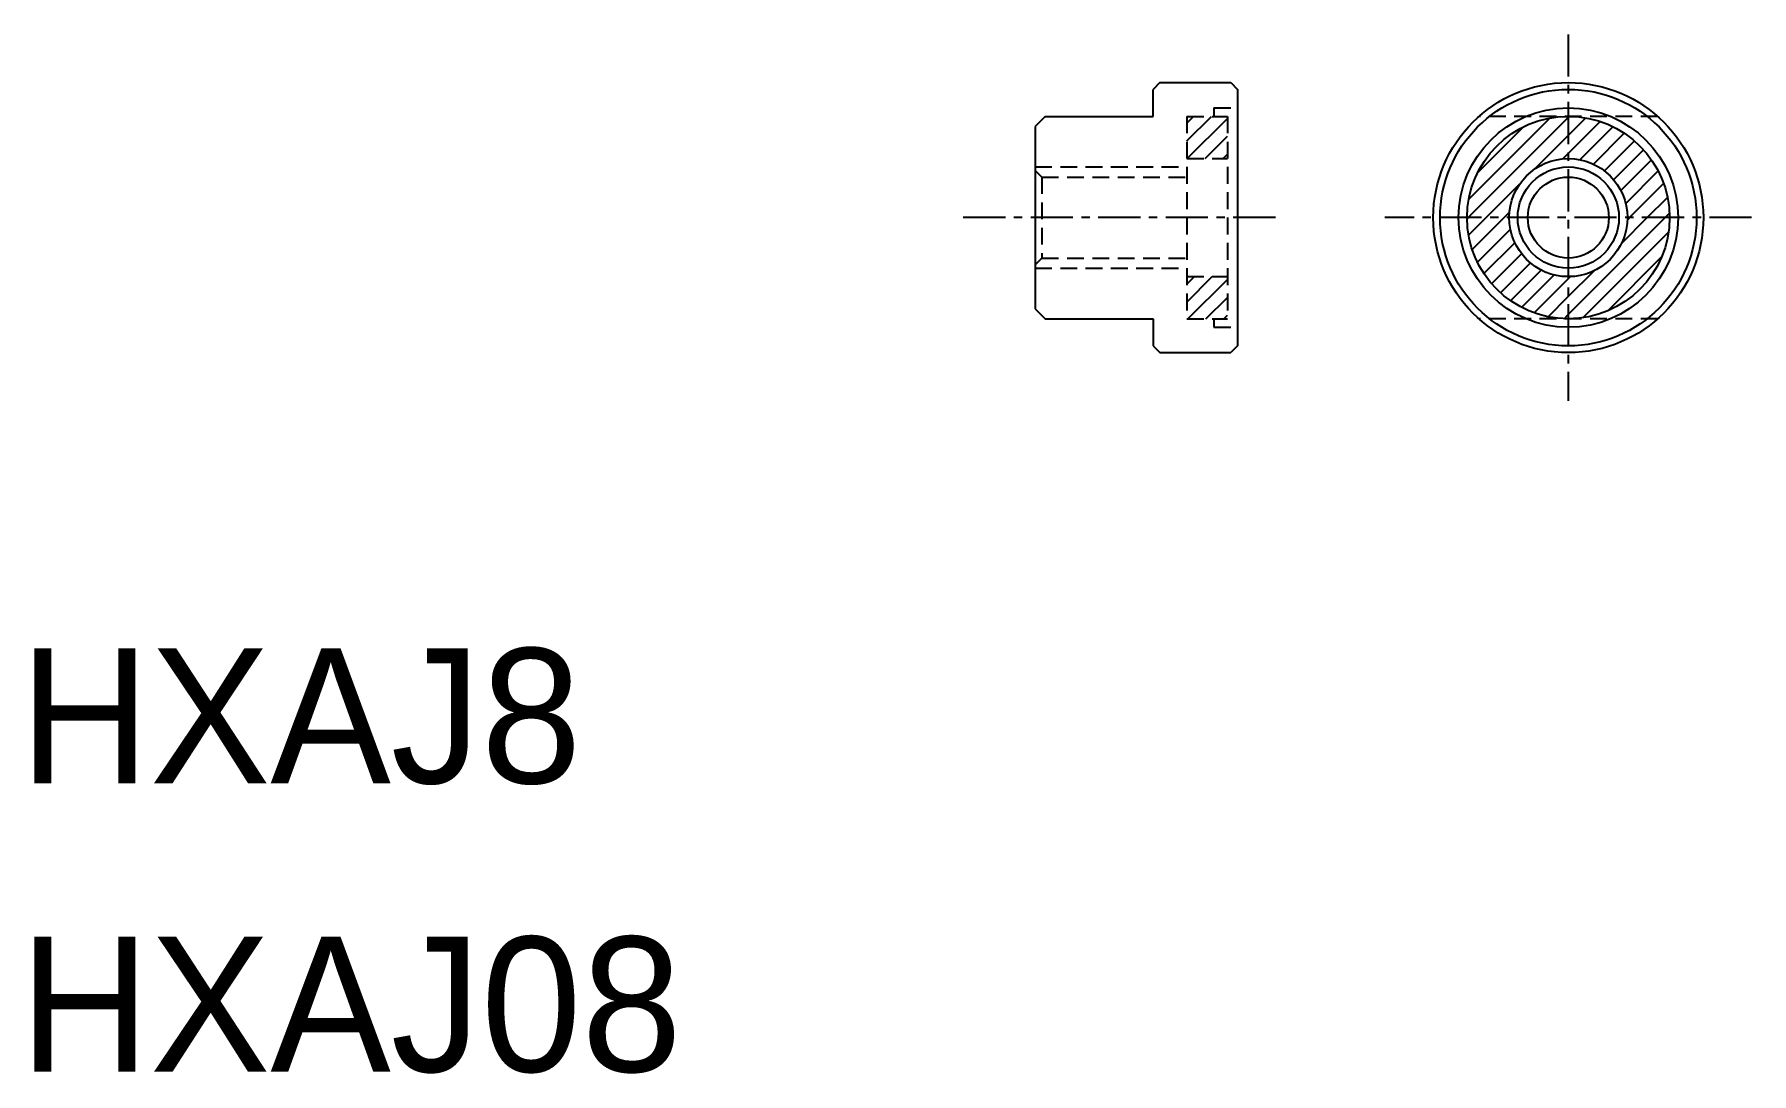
# Model space of a CAD drawing. Extents: x 122.4 to 173.3, y 153.3 to 184.1.
import ezdxf

# ---------------------------------------------------------------- set-up
doc = ezdxf.new("R2010")
doc.units = 0
doc.linetypes.add('CENTER', pattern=[2, 1.25, -0.25, 0.25, -0.25])
doc.linetypes.add('DASHED', pattern=[0.75, 0.5, -0.25])
doc.layers.get('0').update_dxf_attribs({"linetype": 'CONTINUOUS'})
doc.layers.add('CENTER', color=1, linetype='CENTER')

# ---------------------------------------------------------------- blocks, each defined once
blk = doc.blocks.new('*X2')
at = {"color": 0, "linetype": 'CONTINUOUS'}
for p, q in [((156.521, 180.916), (157.249, 181.645)), ((156.521, 181.446), (156.719, 181.645)), ((167.82, 181.608), (167.856, 181.644)), ((156.53, 180.395), (157.721, 181.586)), ((164.856, 178.645), (167.82, 181.608)), ((164.869, 179.188), (167.276, 181.595)), ((165.136, 179.985), (166.479, 181.329)), ((167.82, 181.078), (168.341, 181.599)), ((167.82, 180.548), (168.764, 181.492)), ((168.163, 180.361), (169.141, 181.338)), ((168.562, 180.229), (169.478, 181.145)), ((157.06, 180.395), (157.721, 181.055)), ((166.829, 180.087), (167.82, 181.078)), ((168.891, 180.028), (169.779, 180.916)), ((169.162, 179.768), (170.047, 180.654)), ((157.59, 180.395), (157.721, 180.525)), ((167.659, 180.387), (167.82, 180.548)), ((169.374, 179.45), (170.282, 180.358)), ((165.386, 178.645), (166.377, 179.635)), ((169.519, 179.065), (170.482, 180.028)), ((169.629, 178.645), (170.643, 179.659)), ((170.159, 178.645), (170.759, 179.244)), ((164.82, 178.609), (164.856, 178.645)), ((164.865, 178.124), (165.386, 178.645)), ((164.972, 177.7), (165.917, 178.645)), ((165.917, 178.645), (166.077, 178.805)), ((167.82, 175.775), (170.69, 178.645)), ((169.393, 177.878), (170.159, 178.645)), ((169.569, 178.584), (169.629, 178.645)), ((170.69, 178.645), (170.817, 178.772)), ((165.126, 177.324), (166.104, 178.301)), ((168.251, 175.676), (170.789, 178.213)), ((165.319, 176.987), (166.235, 177.902)), ((165.548, 176.685), (166.436, 177.573)), ((165.81, 176.417), (166.696, 177.303)), ((166.106, 176.182), (167.015, 177.091)), ((167.82, 176.305), (168.586, 177.071)), ((168.987, 175.881), (170.583, 177.478)), ((156.521, 176.143), (157.272, 176.895)), ((156.521, 176.673), (156.742, 176.895)), ((156.553, 175.645), (157.721, 176.813)), ((166.437, 175.983), (167.4, 176.946)), ((166.806, 175.821), (167.82, 176.835)), ((167.82, 176.835), (167.88, 176.896)), ((157.083, 175.645), (157.721, 176.282)), ((167.22, 175.705), (167.82, 176.305)), ((157.613, 175.645), (157.721, 175.752)), ((167.692, 175.647), (167.82, 175.775))]:
    blk.add_line(p, q, dxfattribs=at)

msp = doc.modelspace()

# ---------------------------------------------------------------- linework, layer by layer
at = {"color": 7, "linetype": 'CONTINUOUS'}
for p, q in [((155.721, 182.645), (155.521, 182.445)), ((155.721, 182.645), (157.821, 182.645)), ((157.821, 182.645), (158.021, 182.445)), ((155.521, 181.645), (155.521, 182.445)), ((158.021, 182.445), (158.021, 174.845)), ((152.321, 181.645), (152.021, 181.345)), ((152.321, 181.645), (155.521, 181.645)), ((152.021, 181.345), (152.021, 180.045)), ((152.021, 180.045), (152.021, 177.245)), ((152.021, 177.245), (152.021, 175.945)), ((152.021, 175.945), (152.321, 175.645)), ((152.321, 175.645), (155.521, 175.645)), ((155.521, 175.645), (155.521, 174.845)), ((155.521, 174.845), (155.721, 174.645)), ((155.721, 174.645), (157.821, 174.645)), ((158.021, 174.845), (157.821, 174.645))]:
    msp.add_line(p, q, dxfattribs=at)
at = {"color": 3, "linetype": 'DASHED'}
for p, q in [((156.521, 181.645), (156.521, 175.645)), ((156.521, 181.645), (157.721, 181.645)), ((157.321, 181.895), (157.321, 181.645)), ((157.321, 181.895), (158.021, 181.895)), ((157.721, 181.645), (157.721, 175.645)), ((170.465, 181.645), (165.174, 181.645)), ((152.021, 180.145), (156.521, 180.145)), ((156.521, 180.395), (157.721, 180.395)), ((152.021, 180.045), (152.221, 179.845)), ((152.221, 179.845), (156.521, 179.845)), ((152.221, 179.845), (152.221, 177.445)), ((152.221, 177.445), (152.021, 177.245)), ((152.021, 177.145), (156.521, 177.145)), ((152.221, 177.445), (156.521, 177.445)), ((156.521, 176.895), (157.721, 176.895)), ((156.521, 175.645), (157.721, 175.645)), ((157.321, 175.645), (157.321, 175.395)), ((170.465, 175.645), (165.174, 175.645)), ((157.321, 175.395), (158.021, 175.395))]:
    msp.add_line(p, q, dxfattribs=at)
at = {"color": 7, "linetype": 'CONTINUOUS'}
for radius in [4, 3.8, 3.25, 3, 1.75, 1.2]:
    msp.add_circle((167.82, 178.645), radius, dxfattribs=at)
at = {"color": 3, "linetype": 'CONTINUOUS'}
msp.add_circle((167.82, 178.645), 1.5, dxfattribs=at)
at = {"layer": 'CENTER', "color": 1, "linetype": 'CENTER'}
for p, q in [((167.82, 184.076), (167.82, 173.213)), ((159.144, 178.645), (149.891, 178.645)), ((173.251, 178.645), (162.388, 178.645))]:
    msp.add_line(p, q, dxfattribs=at)

# ---------------------------------------------------------------- block references
at = {"color": 3, "linetype": 'CONTINUOUS'}
msp.add_blockref('*X2', (0, 0), dxfattribs=at)

# ---------------------------------------------------------------- texts
at = {"color": 7, "linetype": 'CONTINUOUS'}
for s, p in [('HXAJ8', (121.938, 161.883)), ('HXAJ08', (121.938, 153.334))]:
    msp.add_text(s, height=4, dxfattribs=at).set_placement(p)

doc.saveas('drawing.dxf')
